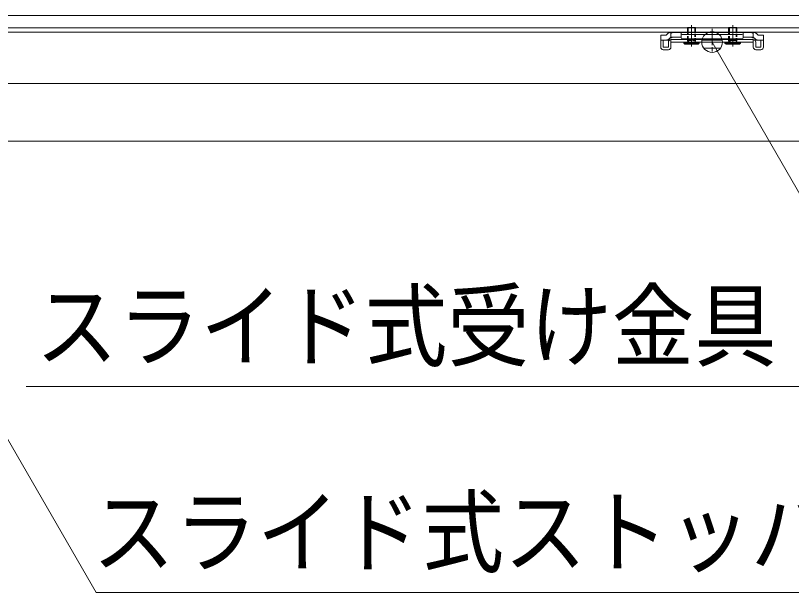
# Model space of a CAD drawing. Units: millimetres, scale not verified. Extents: x -6062 to 6062, y -3045 to 3045.
# Drawn here: x -2939.5 to -2563, y 70 to 350 of the extents above; entities that cross this region are included whole.
import ezdxf
from ezdxf.enums import TextEntityAlignment as Align

# ---------------------------------------------------------------- set-up
doc = ezdxf.new("R2010")
doc.units = ezdxf.units.MM
doc.header["$LTSCALE"] = 20
for name, pattern in [('CHAIN1', [8, 5, -1, 1, -1]), ('DASHED1', [1.8, 1.2, -0.6]), ('DOUBLE_CHAIN1', [8.8, 5, -1, 0.6, -0.6, 0.6, -1])]:
    doc.linetypes.add(name, pattern=pattern)
doc.layers.add('0-3_2寸法-3', color=7, linetype='Continuous', lineweight=9)
doc.layers.add('0-4_3一般', color=7, linetype='Continuous', lineweight=9)
doc.styles.add('ＭＳ ゴシック', font='')
doc.styles.get('ＭＳ ゴシック').set_extended_font_data('MS Gothic')

# ---------------------------------------------------------------- blocks, each defined once
blk = doc.blocks.new('グループ-11')
at = {"layer": '0-4_3一般'}
blk.add_line((7360, 7000), (-60560, 7000), dxfattribs=at)
blk = doc.blocks.new('グループ-12')
at = {"layer": '0-4_3一般'}
for p, q in [((-16520, 6882.1), (-16520, 6836.1)), ((-16512.4, 6882.1), (-16512.4, 6836.1)), ((-16447.6, 6836.1), (-16447.6, 6882.1)), ((-16040, 6882.1), (-16120, 6882.1)), ((-16120, 6882.1), (-16120, 6836.1)), ((-16112.4, 6882.1), (-16112.4, 6836.1)), ((-16047.6, 6836.1), (-16047.6, 6882.1)), ((-16040, 6836.1), (-16040, 6882.1)), ((-10380, 6840), (-26440, 6840)), ((-16778, 6808.1), (-16727.1, 6808.1)), ((-16778, 6808.1), (-16778, 6764.1)), ((-16712.5, 6822.6), (-16727.1, 6808.1)), ((-16694.5, 6775.6), (-16680, 6790.1)), ((-16680, 6836.1), (-16580, 6836.1)), ((-16660, 6836.1), (-16680, 6826.1)), ((-16680, 6790.1), (-16680, 6836.1)), ((-16680, 6780.1), (-16680, 6790.1)), ((-16660, 6790.1), (-16680, 6780.1)), ((-16580, 6790.1), (-16660, 6790.1)), ((-16580, 6836.1), (-16580, 6825.2)), ((-15980, 6836.1), (-16580, 6836.1)), ((-16580, 6790.1), (-16580, 6784.1)), ((-15990, 6815.2), (-16570, 6815.2)), ((-15980, 6825.2), (-15980, 6836.1)), ((-15980, 6836.1), (-15880, 6836.1)), ((-15980, 6825.2), (-15980, 6815.2)), ((-15980, 6790.1), (-15980, 6815.2)), ((-15900, 6790.1), (-15980, 6790.1)), ((-15980, 6784.1), (-15980, 6790.1)), ((-15880, 6826.1), (-15900, 6836.1)), ((-15880, 6780.1), (-15900, 6790.1)), ((-15880, 6836.1), (-15880, 6790.1)), ((-15880, 6790.1), (-15880, 6780.1)), ((-15880, 6790.1), (-15865.5, 6775.6)), ((-15832.9, 6808.1), (-15847.5, 6822.6)), ((-15832.9, 6808.1), (-15782, 6808.1)), ((-15782, 6764.1), (-15782, 6808.1)), ((-16778, 6762.1), (-16778, 6742.1)), ((-16754, 6762.1), (-16778, 6762.1)), ((-16778, 6742.1), (-16778, 6692.1)), ((-16754, 6742.1), (-16754, 6762.1)), ((-16754, 6742.1), (-16754, 6692.1)), ((-16704, 6742.1), (-16704, 6692.1)), ((-16680, 6742.1), (-16680, 6766.1)), ((-15880, 6766.1), (-16680, 6766.1)), ((-16570, 6774.1), (-15990, 6774.1)), ((-16555, 6742.1), (-16405, 6742.1)), ((-16555, 6732.1), (-16555, 6742.1)), ((-16405, 6732.1), (-16555, 6732.1)), ((-16545, 6722.1), (-16555, 6732.1)), ((-16415, 6722.1), (-16545, 6722.1)), ((-16512.4, 6756.2), (-16520, 6756.2)), ((-16405, 6732.1), (-16415, 6722.1)), ((-16405, 6742.1), (-16405, 6732.1)), ((-16112.4, 6756.2), (-16120, 6756.2)), ((-15880, 6742.1), (-15880, 6766.1)), ((-15880, 6692.1), (-15880, 6742.1)), ((-15856, 6692.1), (-15856, 6742.1)), ((-15782, 6762.1), (-15832.9, 6762.1)), ((-15806, 6762.1), (-15806, 6742.1)), ((-15782, 6762.1), (-15806, 6762.1)), ((-15782, 6762.1), (-15782, 6764.1)), ((-15782, 6742.1), (-15782, 6762.1)), ((-15782, 6692.1), (-15782, 6742.1)), ((-16754, 6692.1), (-16704, 6692.1)), ((-16754, 6668.1), (-16704, 6668.1)), ((-15856, 6668.1), (-15806, 6668.1)), ((-10700, 5780), (-26120, 5780))]:
    blk.add_line(p, q, dxfattribs=at)
at = {"layer": '0-4_3一般', "linetype": 'CHAIN1'}
for p, q in [((-16480, 6905.1), (-16480, 6699.1)), ((-16480, 6749.1), (-16480, 6867.1)), ((-16280, 6730.2), (-16280, 6884.2)), ((-16280, 6853.3), (-16280, 6651.9)), ((-16080, 6905.1), (-16080, 6699.1)), ((-16080, 6749.1), (-16080, 6867.1)), ((-16480, 6797.6), (-16480, 6713.6)), ((-16080, 6797.6), (-16080, 6713.6))]:
    blk.add_line(p, q, dxfattribs=at)
at = {"layer": '0-4_3一般', "linetype": 'DOUBLE_CHAIN1'}
for p, q in [((-16712.5, 6822.6), (-16699.1, 6836.1)), ((-16680, 6836.1), (-16699.1, 6836.1)), ((-15860.9, 6836.1), (-15880, 6836.1)), ((-15847.5, 6822.6), (-15860.9, 6836.1)), ((-16727.1, 6762.1), (-16708, 6762.1)), ((-16694.5, 6775.6), (-16708, 6762.1)), ((-15865.5, 6775.6), (-15852, 6762.1)), ((-15832.9, 6762.1), (-15852, 6762.1))]:
    blk.add_line(p, q, dxfattribs=at)
at = {"layer": '0-4_3一般', "linetype": 'DASHED1'}
for p, q in [((-16660, 6790.1), (-16680, 6790.1)), ((-16520, 6836.1), (-16520, 6756.2)), ((-16512.4, 6836.1), (-16512.4, 6756.2)), ((-16447.6, 6756.2), (-16447.6, 6836.1)), ((-16440, 6756.2), (-16440, 6836.1)), ((-16120, 6836.1), (-16120, 6756.2)), ((-16112.4, 6836.1), (-16112.4, 6756.2)), ((-16047.6, 6756.2), (-16047.6, 6836.1)), ((-16040, 6756.2), (-16040, 6836.1)), ((-15880, 6790.1), (-15900, 6790.1)), ((-16502.8, 6758.9), (-16521, 6722.1)), ((-16520, 6756.2), (-16516.2, 6742.1)), ((-16512.4, 6756.2), (-16516.2, 6742.1)), ((-16447.6, 6756.2), (-16512.4, 6756.2)), ((-16480, 6771), (-16502.8, 6758.9)), ((-16457.2, 6758.9), (-16480, 6771)), ((-16439, 6722.1), (-16457.2, 6758.9)), ((-16447.6, 6756.2), (-16443.8, 6742.1)), ((-16440, 6756.2), (-16447.6, 6756.2)), ((-16443.8, 6742.1), (-16440, 6756.2)), ((-16120, 6756.2), (-16116.2, 6742.1)), ((-16112.4, 6756.2), (-16116.2, 6742.1)), ((-16047.6, 6756.2), (-16043.8, 6742.1)), ((-16043.8, 6742.1), (-16040, 6756.2))]:
    blk.add_line(p, q, dxfattribs=at)
at = {"layer": '0-4_3一般'}
for points in [[(5350, 6340), (5350, 7000), (-26440, 7000), (-26440, 6340)], [(-11020, 7000), (-25780, 7000), (-25780, 6880), (-11020, 6880)], [(-16005, 6732.1), (-16155, 6732.1), (-16155, 6742.1), (-16005, 6742.1)]]:
    blk.add_lwpolyline(points, close=True, dxfattribs=at)
for points in [[(-16440, 6836.1), (-16440, 6882.1), (-16520, 6882.1)], [(-16580, 6825.2), (-16580, 6815.2), (-16580, 6790.1)], [(-16727.1, 6762.1), (-16778, 6762.1), (-16778, 6764.1)], [(-15880, 6742.1), (-16680, 6742.1), (-16680, 6692.1)], [(-16005, 6732.1), (-16015, 6722.1), (-16145, 6722.1), (-16155, 6732.1)], [(-15856, 6692.1), (-15806, 6692.1), (-15806, 6742.1)]]:
    blk.add_lwpolyline(points, dxfattribs=at)
at = {"layer": '0-4_3一般', "linetype": 'DASHED1'}
for points in [[(-16039, 6722.1), (-16057.2, 6758.9), (-16080, 6771), (-16102.8, 6758.9), (-16121, 6722.1)], [(-16040, 6756.2), (-16047.6, 6756.2), (-16112.4, 6756.2)]]:
    blk.add_lwpolyline(points, dxfattribs=at)
at = {"layer": '0-4_3一般'}
for centre, radius, start, end in [((-16680, 6790.1), 46, 90, 135), ((-16570, 6825.2), 10, 180, 270), ((-16570, 6784.1), 10, 180, 270), ((-15990, 6825.2), 10, 270, 0), ((-15990, 6784.1), 10, 270, 0), ((-15880, 6790.1), 46, 45, 90), ((-16727.1, 6808.1), 46, 270, 315), ((-16680, 6742.1), 24, 90, 180), ((-15880, 6742.1), 24, 0, 90), ((-15832.9, 6808.1), 46, 225, 270), ((-16754, 6692.1), 24, 180, 270), ((-16704, 6692.1), 24, 270, 0), ((-15856, 6692.1), 24, 180, 270), ((-15806, 6692.1), 24, 270, 0)]:
    blk.add_arc(centre, radius, start, end, dxfattribs=at)
blk.add_blockref('グループ-11', (0, 0), dxfattribs=at)

msp = doc.modelspace()

# ---------------------------------------------------------------- linework, layer by layer
at = {"layer": '0-3_2寸法-3'}
for p, q in [((-2601.33, 342.1), (-2601.67, 342.1)), ((-2601.33, 342.1), (-2601.67, 342.1)), ((-2596.61, 338.1), (-2606.39, 338.1)), ((-2597.5, 334.1), (-2605.5, 334.1))]:
    msp.add_line(p, q, dxfattribs=at)
for points in [[(-3055.15, 338.1), (-2900.36, 70), (-2382.36, 70)], [(-2934.39, 170), (-2505.02, 170), (-2601.5, 337.1)]]:
    msp.add_lwpolyline(points, dxfattribs=at)
msp.add_circle((-2601.5, 337.1), 5.01, dxfattribs=at)
msp.add_circle((-2601.5, 337.1), 5.01, dxfattribs=at)

# ---------------------------------------------------------------- block references
at = {"layer": '0-4_3一般', "xscale": 0.05, "yscale": 0.05}
msp.add_blockref('グループ-12', (-1787.5, 0), dxfattribs=at)

# ---------------------------------------------------------------- texts
at = {"layer": '0-3_2寸法-3', "style": 'ＭＳ ゴシック', "width": 0.9}
for s, p in [('スライド式受け金具', (-2929.81, 173.34)), ('スライド式ストッパー金具', (-2902.29, 73.34))]:
    msp.add_text(s, height=32.55, dxfattribs=at).set_placement(p, align=Align.BOTTOM_LEFT)

doc.saveas('drawing.dxf')
